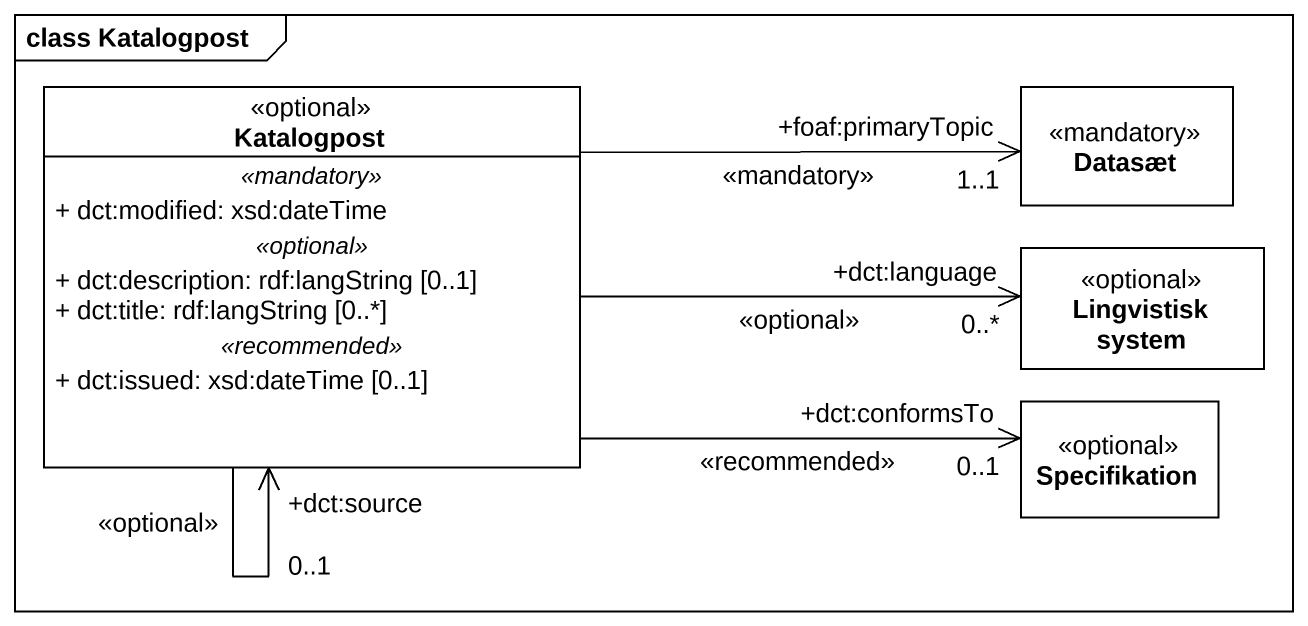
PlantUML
@startuml
mainframe class Katalogpost
hide circle
hide empty members
skinparam classAttributeIconSize 0
class Katalogpost <<optional>> {
  .. <<mandatory>> ..
  + dct:modified: xsd:dateTime
  .. <<optional>> ..
  + dct:description: rdf:langString [0..1]
  + dct:title: rdf:langString [0..*]
  .. <<recommended>> ..
  + dct:issued: xsd:dateTime [0..1]
}
class Datasæt <<mandatory>>
class "Lingvistisk system" as Lingvistisk_system <<optional>>
class Specifikation <<optional>>
Katalogpost --> "+dct:source\n0..1" Katalogpost : <<optional>>
Katalogpost -right-> "+foaf:primaryTopic\n1..1" Datasæt : <<mandatory>>
Katalogpost -right-> "+dct:language\n0..*" Lingvistisk_system : <<optional>>
Katalogpost -right-> "+dct:conformsTo\n0..1" Specifikation : <<recommended>>
@enduml
